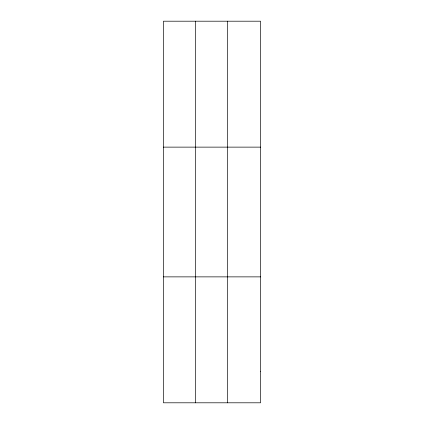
<?xml version="1.0" encoding="UTF-8"?>
<svg xmlns="http://www.w3.org/2000/svg" width="424" height="424" viewBox="0 0 424 424"><rect width="100%" height="100%" fill="white"/><g stroke="black" fill="none" stroke-linecap="round" stroke-linejoin="round"><path stroke-width="0.64" d="M195.491 21.2L195.491 402.8M227.54 21.2L227.54 402.8M163.436 147.128L260.564 147.128M163.436 276.872L260.564 276.872M260.564 371.318L260.564 402.8L163.436 402.8L163.436 21.2L260.564 21.2L260.564 371.318"/></g></svg>
